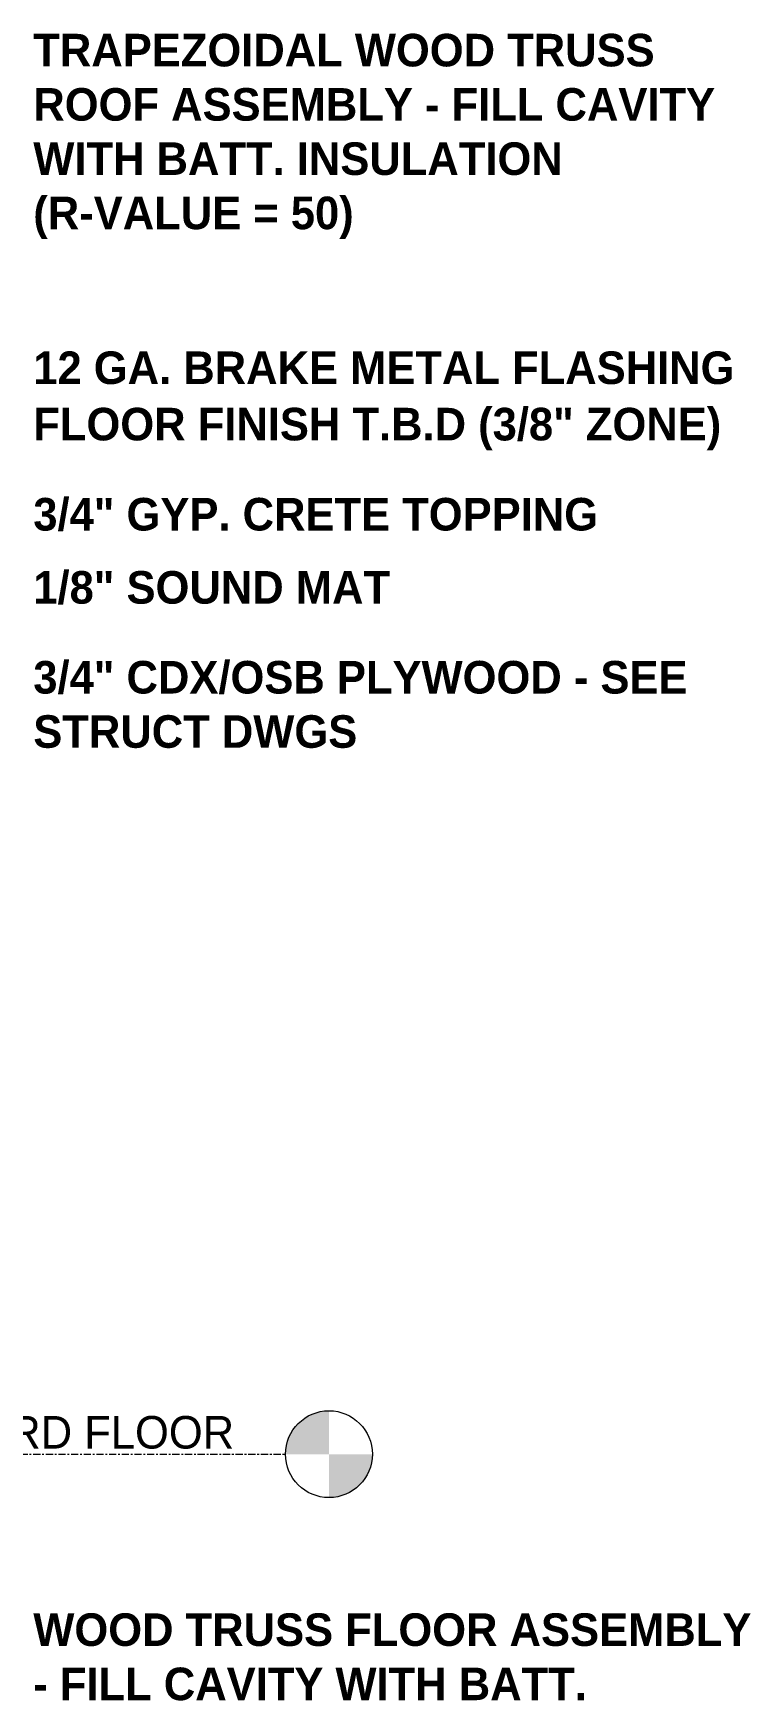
# Model space of a CAD drawing. Header units: inches. Extents: x 9847 to 10833, y -183 to 465.
# Drawn here: x 10589.6 to 10639.2, y 251 to 366.2 of the extents above; entities that cross this region are included whole.
import ezdxf

# ---------------------------------------------------------------- set-up
doc = ezdxf.new("R2010")
doc.units = ezdxf.units.IN
doc.header["$MEASUREMENT"] = 0
doc.linetypes.add('Grid Line 1_2_', pattern=[0.875, 0.5, -0.125, 0.125, -0.125])
for name, color, linetype, lineweight in [('A-FLOR-LEVL', 51, 'Continuous', 9), ('A-FLOR-LEVL-1', 51, 'Grid Line 1_2_', 9), ('G-ANNO-TEXT-1', 231, 'Continuous', 9)]:
    doc.layers.add(name, color=color, linetype=linetype, lineweight=lineweight)
doc.styles.add('Century Gothic', font='ufonts.com_century-gothic.ttf', dxfattribs={"height": 2.25})
doc.styles.add('Century Gothic_B', font='GOTHICB.TTF', dxfattribs={"height": 2.25})

# ---------------------------------------------------------------- blocks, each defined once
blk = doc.blocks.new('Level - Level Head - Circle-50818-WALL SECTION - COURTYARD - WEST WALL - AT BALCONY')
at = {"layer": 'A-FLOR-LEVL'}
h = blk.add_hatch(color=256, dxfattribs=at)
edge = h.paths.add_edge_path(flags=0)
edge.add_line((10952.77, 0), (10949.77, 0))
edge.add_arc((10952.77, 0), 3, 90, 180, ccw=False)
edge.add_line((10952.77, 3), (10952.77, 0))
h = blk.add_hatch(color=256, dxfattribs=at)
edge = h.paths.add_edge_path(flags=0)
edge.add_line((10952.77, -3), (10952.77, 0))
edge.add_line((10952.77, 0), (10955.77, 0))
edge.add_arc((10952.77, 0), 3, 270, 360, ccw=False)
blk.add_circle((10952.77, 0), 3, dxfattribs=at)

msp = doc.modelspace()

# ---------------------------------------------------------------- linework, layer by layer
at = {"layer": 'A-FLOR-LEVL-1'}
msp.add_line((10427.69826, 268), (10607.0227, 268), dxfattribs=at)

# ---------------------------------------------------------------- block references
at = {"layer": 'A-FLOR-LEVL'}
msp.add_blockref('Level - Level Head - Circle-50818-WALL SECTION - COURTYARD - WEST WALL - AT BALCONY', (-342.74399, 268), dxfattribs=at)

# ---------------------------------------------------------------- texts
at = {"layer": 'A-FLOR-LEVL', "insert": (10574.24184, 270.6377), "char_height": 2.25, "width": 36.28425, "attachment_point": 1, "style": 'Century Gothic'}
msp.add_mtext('22\' - 4" - 3RD FLOOR', dxfattribs=at)
at = {"layer": 'G-ANNO-TEXT-1', "char_height": 2.25, "attachment_point": 1, "style": 'Century Gothic_B'}
for s, insert, width in [('TRAPEZOIDAL WOOD TRUSS', (10589.5866, 366.13921), 49.8435), ('ROOF ASSEMBLY - FILL CAVITY', (10589.5866, 362.38921), 55.22175), ('WITH BATT. INSULATION', (10589.5866, 358.63921), 42.117), ('(R-VALUE = 50)', (10589.5866, 354.88921), 27.4215), ('12 GA. BRAKE METAL FLASHING', (10589.5866, 344.19213), 57.64575), ('FLOOR FINISH T.B.D (3/8" ZONE)', (10589.5866, 340.29806), 57.267), ('3/4" GYP. CRETE TOPPING', (10589.5866, 334.07118), 47.04075), ('1/8" SOUND MAT', (10589.5866, 329.0166), 30.98175), ('3/4" CDX/OSB PLYWOOD - SEE', (10589.5866, 322.807), 56.2065), ('STRUCT DWGS', (10589.5866, 319.057), 25.6035), ('WOOD TRUSS FLOOR ASSEMBLY', (10589.5866, 257.00129), 57.49425), ('- FILL CAVITY WITH BATT.', (10589.5866, 253.25129), 43.935)]:
    msp.add_mtext(s, dxfattribs=dict(at, insert=insert, width=width))

doc.saveas('drawing.dxf')
